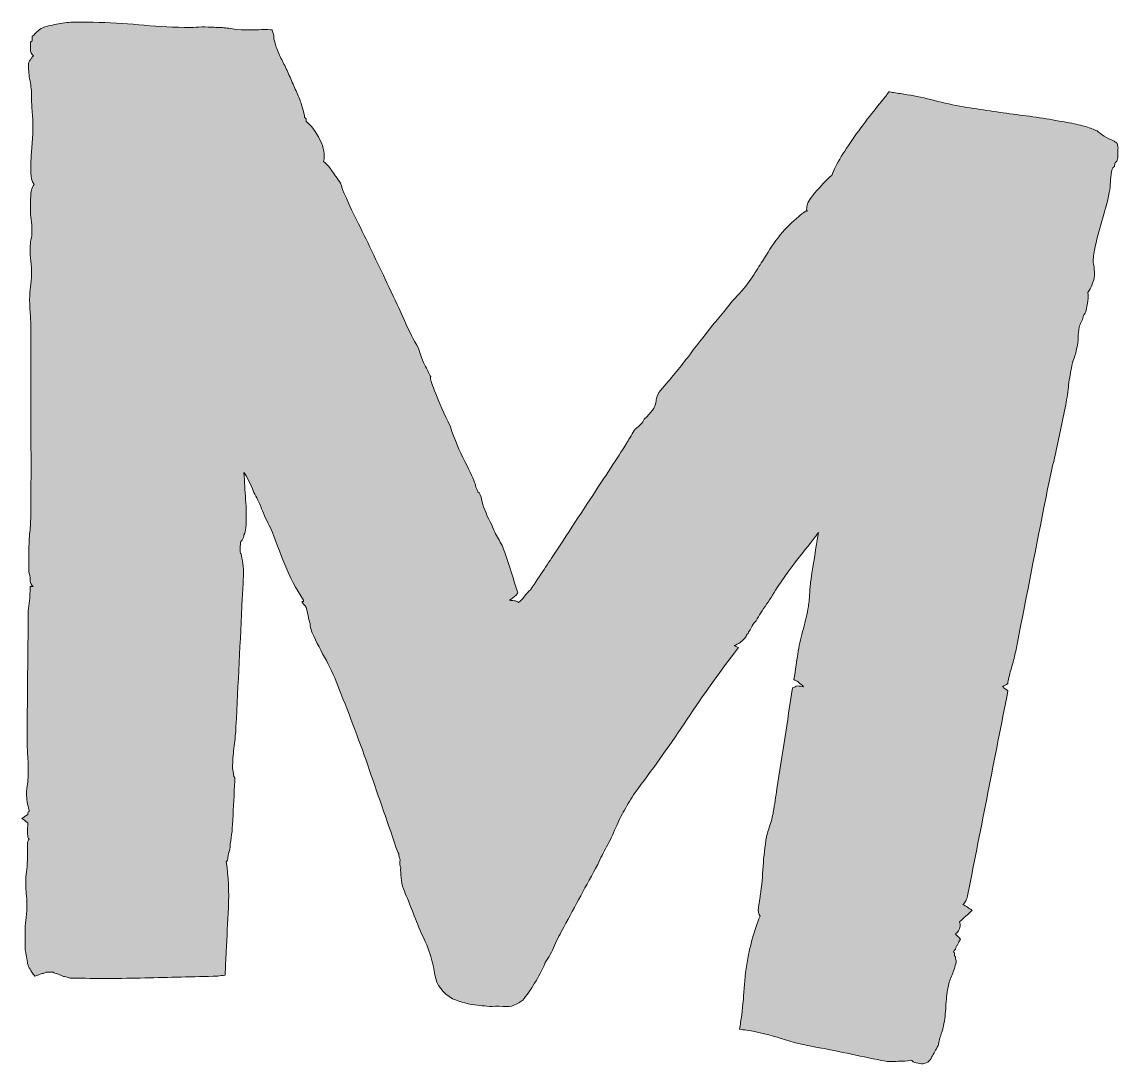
# Model space of a CAD drawing. Header units: inches. Extents: x 35 to 465, y -457 to -43.
# Drawn here: x 258.3 to 363.6, y -142.9 to -42.8 of the extents above; entities that cross this region are included whole.
import ezdxf

# ---------------------------------------------------------------- set-up
doc = ezdxf.new("R2010")
doc.units = ezdxf.units.IN
doc.header["$MEASUREMENT"] = 0
doc.layers.add('Layer 1', color=7, linetype='Continuous')

# ---------------------------------------------------------------- blocks, each defined once
blk = doc.blocks.new('block 4')
at = {"layer": 'Layer 1', "true_color": 0x0b0b0b}
h = blk.add_hatch(color=28, dxfattribs=at)
h.dxf.hatch_style = 2
edge = h.paths.add_edge_path()
edge.add_spline(control_points=[(259.28, -134.09), (259.01, -133.73), (258.86, -133.37), (258.82, -133.02), (258.77, -132.67), (258.71, -132.31), (258.62, -131.96), (258.63, -131.29), (258.63, -130.63), (258.64, -129.97), (258.64, -129.61), (258.67, -129.24), (258.72, -128.84), (258.77, -128.44), (258.8, -128.02), (258.8, -127.58), (258.8, -127.23), (258.78, -126.89), (258.74, -126.58), (258.7, -126.27), (258.68, -125.94), (258.68, -125.59), (258.68, -125.15), (258.71, -124.77), (258.76, -124.46), (258.81, -124.15), (258.84, -123.78), (258.84, -123.33), (258.85, -122.85), (258.85, -122.36), (258.86, -121.87), (258.86, -121.79), (258.86, -121.7), (258.86, -121.61), (258.91, -121.52), (258.95, -121.43), (259, -121.34), (258.91, -121.26), (258.86, -121.08), (258.87, -120.81), (258.87, -120.46), (258.87, -120.1), (258.88, -119.75), (258.69, -119.62), (258.51, -119.48), (258.32, -119.35), (258.51, -119.22), (258.7, -119.09), (258.88, -118.95), (258.89, -118.91), (258.89, -118.87), (258.89, -118.82), (258.89, -118.73), (258.91, -118.69), (258.96, -118.69), (259.01, -118.69), (259.03, -118.65), (259.03, -118.56), (258.85, -118.03), (258.76, -117.49), (258.76, -116.96), (258.77, -116.61), (258.79, -116.3), (258.84, -116.04), (258.89, -115.77), (258.92, -115.46), (258.92, -115.11), (258.93, -114.4), (258.91, -113.76), (258.87, -113.18), (258.83, -112.61), (258.81, -111.97), (258.82, -111.26), (258.85, -107.41), (258.89, -103.56), (258.93, -99.71), (258.93, -99.36), (258.96, -99.01), (259.01, -98.65), (259.06, -98.3), (259.09, -97.99), (259.09, -97.73), (259.1, -97.5), (259.1, -97.28), (259.1, -97.06), (259.2, -97.06), (259.3, -97.06), (259.39, -97.06), (259.2, -96.89), (259.11, -96.66), (259.11, -96.4), (259.11, -96.13), (259.06, -95.87), (258.97, -95.6), (258.97, -94.98), (258.98, -94.36), (258.99, -93.74), (258.99, -93.04), (259.02, -92.4), (259.08, -91.82), (259.13, -91.25), (259.16, -90.78), (259.17, -90.43), (259.2, -87.51), (259.2, -84.54), (259.18, -81.54), (259.16, -78.53), (259.16, -75.56), (259.19, -72.65), (259.19, -72.12), (259.17, -71.58), (259.13, -71.05), (259.08, -70.52), (259.06, -69.99), (259.06, -69.46), (259.07, -69.02), (259.1, -68.62), (259.15, -68.27), (259.21, -67.91), (259.24, -67.52), (259.24, -67.07), (259.25, -66.63), (259.22, -66.21), (259.17, -65.81), (259.13, -65.41), (259.11, -64.99), (259.11, -64.55), (259.11, -64.29), (259.14, -64.02), (259.19, -63.76), (259.25, -63.49), (259.28, -63.22), (259.28, -62.96), (259.29, -62.52), (259.26, -62.14), (259.21, -61.83), (259.16, -61.52), (259.14, -61.15), (259.15, -60.7), (259.15, -60.35), (259.15, -59.97), (259.16, -59.57), (259.16, -59.18), (259.27, -58.8), (259.48, -58.45), (259.27, -58.1), (259.17, -57.74), (259.18, -57.38), (259.18, -57.03), (259.18, -56.68), (259.19, -56.32), (259.19, -55.88), (259.22, -55.37), (259.28, -54.8), (259.34, -54.22), (259.37, -53.63), (259.38, -53.01), (259.38, -52.57), (259.36, -52.08), (259.31, -51.55), (259.26, -51.02), (259.24, -50.49), (259.25, -49.95), (259.25, -49.51), (259.2, -49.03), (259.1, -48.49), (258.99, -47.96), (258.95, -47.48), (258.95, -47.03), (258.95, -46.77), (259.01, -46.59), (259.12, -46.5), (259.12, -46.42), (259.14, -46.37), (259.2, -46.37), (259.25, -46.37), (259.28, -46.33), (259.28, -46.24), (259.33, -46.2), (259.39, -46.15), (259.44, -46.11), (259.23, -45.93), (259.12, -45.71), (259.13, -45.44), (259.13, -45.35), (259.13, -45.26), (259.13, -45.18), (259.13, -45.04), (259.13, -44.91), (259.13, -44.78), (259.19, -44.74), (259.24, -44.69), (259.29, -44.65), (259.29, -44.6), (259.3, -44.56), (259.3, -44.51), (259.3, -44.43), (259.3, -44.34), (259.3, -44.25), (259.35, -44.21), (259.41, -44.16), (259.46, -44.12), (259.79, -43.68), (260.2, -43.4), (260.69, -43.27), (261.18, -43.14), (261.69, -43.04), (262.23, -42.96), (262.77, -42.88), (263.29, -42.84), (263.78, -42.85), (264.27, -42.86), (264.73, -42.87), (265.16, -42.87), (266.68, -42.9), (268.13, -42.98), (269.54, -43.11), (270.95, -43.24), (272.4, -43.33), (273.92, -43.38), (274.35, -43.39), (274.73, -43.39), (275.06, -43.35), (275.39, -43.32), (275.77, -43.31), (276.2, -43.33), (276.74, -43.35), (277.2, -43.37), (277.58, -43.39), (277.95, -43.4), (278.41, -43.47), (278.95, -43.58), (280.14, -43.63), (281.01, -43.63), (281.55, -43.56), (281.82, -43.58), (282.09, -43.59), (282.36, -43.6), (282.41, -43.78), (282.46, -43.96), (282.5, -44.14), (282.49, -44.32), (282.53, -44.57), (282.63, -44.88), (282.72, -45.2), (282.86, -45.58), (283.05, -46.03), (283.25, -46.4), (283.44, -46.78), (283.64, -47.19), (283.83, -47.6), (284.02, -48.03), (284.22, -48.48), (284.41, -48.94), (284.6, -49.37), (284.79, -49.78), (284.98, -50.19), (285.12, -50.57), (285.21, -50.93), (285.39, -51.47), (285.48, -51.83), (285.47, -52.01), (285.52, -52.06), (285.57, -52.1), (285.62, -52.15), (285.62, -52.24), (285.62, -52.33), (285.61, -52.41), (286.12, -52.8), (286.57, -53.38), (286.95, -54.15), (287.33, -54.93), (287.44, -55.62), (287.3, -56.24), (287.7, -56.61), (287.95, -56.89), (288.05, -57.08), (288.34, -57.49), (288.63, -57.91), (288.92, -58.33), (289.09, -58.96), (289.67, -60.26), (290.65, -62.23), (291.62, -64.2), (292.6, -66.24), (293.59, -68.35), (294.13, -69.46), (294.63, -70.52), (295.07, -71.53), (295.51, -72.54), (295.95, -73.41), (296.41, -74.16), (296.65, -75.07), (296.91, -75.71), (297.18, -76.08), (297.27, -76.27), (297.36, -76.45), (297.45, -76.64), (297.49, -76.73), (297.53, -76.82), (297.58, -76.91), (297.58, -76.96), (297.57, -77), (297.57, -77.05), (297.55, -77.22), (297.72, -77.73), (298.06, -78.55), (298.4, -79.38), (298.87, -80.44), (299.47, -81.73), (299.88, -82.92), (300.34, -84.03), (300.86, -85.05), (301.37, -86.07), (301.71, -86.82), (301.87, -87.27), (301.86, -87.36), (301.94, -87.59), (302.11, -87.96), (302.3, -88.07), (302.42, -88.35), (302.48, -88.8), (302.71, -89.62), (303.03, -90.4), (303.46, -91.15), (303.62, -91.61), (303.83, -92.06), (304.09, -92.48), (304.34, -92.91), (304.55, -93.35), (304.71, -93.81), (305.13, -95.09), (305.54, -96.38), (305.96, -97.67), (305.9, -97.75), (305.84, -97.83), (305.79, -97.91), (305.57, -98.07), (305.36, -98.23), (305.14, -98.38), (305.29, -98.4), (305.44, -98.41), (305.59, -98.43), (305.78, -98.45), (305.93, -98.51), (306.01, -98.61), (306.22, -98.45), (306.42, -98.25), (306.59, -98), (306.77, -97.75), (306.96, -97.55), (307.17, -97.39), (308.11, -95.98), (308.91, -94.77), (309.57, -93.77), (310.23, -92.78), (310.94, -91.68), (311.73, -90.47), (312.52, -89.27), (313.25, -88.15), (313.93, -87.11), (314.61, -86.08), (315.19, -85.19), (315.68, -84.44), (316.18, -83.7), (316.43, -83.29), (316.45, -83.2), (316.56, -83.04), (316.69, -82.83), (316.83, -82.58), (316.96, -82.32), (317.08, -82.12), (317.21, -81.95), (317.65, -81.65), (317.95, -81.33), (318.09, -80.99), (318.78, -80.36), (319.16, -79.83), (319.21, -79.39), (319.22, -79.3), (319.23, -79.21), (319.25, -79.13), (319.29, -78.78), (319.43, -78.48), (319.66, -78.24), (320.63, -77.11), (321.49, -76.06), (322.24, -75.09), (322.98, -74.11), (323.79, -73.06), (324.68, -71.92), (325.04, -71.53), (325.45, -71.04), (325.89, -70.48), (326.33, -69.91), (326.86, -69.31), (327.47, -68.68), (327.98, -68.04), (328.41, -67.45), (328.75, -66.91), (329.08, -66.38), (329.38, -65.91), (329.66, -65.5), (330.08, -64.75), (330.58, -64.02), (331.16, -63.3), (331.75, -62.58), (332.34, -61.99), (332.94, -61.54), (333.07, -61.38), (333.31, -61.19), (333.66, -60.97), (333.71, -60.98), (333.77, -60.99), (333.82, -61), (333.71, -60.98), (333.67, -60.89), (333.7, -60.71), (333.71, -60.62), (333.73, -60.54), (333.74, -60.45), (333.77, -60.19), (334.08, -59.72), (334.67, -59.04), (335.25, -58.37), (335.73, -57.88), (336.1, -57.58), (336.28, -57.07), (336.59, -56.46), (337.02, -55.77), (337.45, -55.07), (337.94, -54.34), (338.49, -53.57), (339.04, -52.81), (339.59, -52.09), (340.13, -51.41), (340.67, -50.73), (341.08, -50.23), (341.35, -49.92), (341.42, -49.79), (341.5, -49.67), (341.57, -49.55), (341.73, -49.57), (341.89, -49.6), (342.05, -49.62), (342.48, -49.69), (342.91, -49.76), (343.34, -49.83), (344.2, -49.96), (345.07, -50.15), (345.97, -50.39), (346.87, -50.63), (347.8, -50.82), (348.76, -50.99), (350.48, -51.28), (352.17, -51.53), (353.84, -51.74), (355.52, -51.95), (357.21, -52.21), (358.92, -52.53), (359.56, -52.65), (360.09, -52.78), (360.51, -52.9), (360.93, -53.03), (361.29, -53.16), (361.59, -53.31), (361.97, -53.65), (362.51, -53.98), (363.23, -54.3), (363.33, -54.37), (363.42, -54.43), (363.52, -54.5), (363.55, -54.64), (363.58, -54.78), (363.61, -54.92), (363.57, -55.09), (363.56, -55.27), (363.58, -55.46), (363.6, -55.64), (363.59, -55.82), (363.56, -55.99), (363.52, -56.17), (363.44, -56.29), (363.32, -56.35), (363.3, -56.48), (363.27, -56.61), (363.25, -56.74), (363.12, -56.81), (363.05, -56.89), (363.04, -56.97), (363.02, -57.06), (363, -57.14), (362.98, -57.23), (362.92, -57.58), (362.88, -57.91), (362.87, -58.22), (362.86, -58.54), (362.83, -58.87), (362.76, -59.22), (362.57, -60.17), (362.33, -61.09), (362.05, -61.98), (361.76, -62.87), (361.53, -63.8), (361.34, -64.75), (361.24, -65.27), (361.2, -65.72), (361.24, -66.08), (361.31, -66.28), (361.33, -66.46), (361.3, -66.64), (361.36, -66.83), (361.37, -67.1), (361.3, -67.45), (361.21, -67.88), (361.02, -68.34), (360.7, -68.82), (360.75, -69.1), (360.73, -69.5), (360.63, -70.02), (360.59, -70.24), (360.54, -70.46), (360.5, -70.67), (360.48, -70.76), (360.44, -70.84), (360.37, -70.92), (360.3, -70.99), (360.26, -71.08), (360.24, -71.16), (360.21, -71.34), (360.15, -71.51), (360.06, -71.67), (359.97, -71.83), (359.92, -72), (359.88, -72.17), (359.82, -72.52), (359.77, -72.85), (359.77, -73.16), (359.76, -73.48), (359.72, -73.81), (359.65, -74.16), (359.58, -74.5), (359.5, -74.83), (359.38, -75.12), (359.27, -75.41), (359.18, -75.73), (359.12, -76.08), (359, -76.69), (358.9, -77.3), (358.83, -77.92), (358.76, -78.54), (358.66, -79.19), (358.53, -79.89), (358.2, -81.54), (357.85, -83.16), (357.49, -84.75), (357.12, -86.35), (356.79, -87.93), (356.48, -89.49), (355.58, -94.09), (354.67, -98.69), (353.77, -103.29), (353.68, -103.73), (353.56, -104.2), (353.41, -104.71), (353.26, -105.22), (353.14, -105.69), (353.06, -106.13), (353.04, -106.21), (353.02, -106.3), (353.01, -106.39), (352.84, -106.49), (352.67, -106.59), (352.5, -106.69), (352.59, -106.71), (352.64, -106.74), (352.63, -106.79), (352.62, -106.83), (352.66, -106.86), (352.76, -106.88), (352.85, -106.94), (352.94, -107.01), (353.03, -107.07), (351.75, -113.58), (350.47, -120.09), (349.19, -126.6), (349.08, -127.12), (348.92, -127.45), (348.7, -127.59), (349, -127.78), (349.3, -127.97), (349.6, -128.17), (349.19, -128.54), (348.78, -128.91), (348.37, -129.28), (348.45, -129.38), (348.47, -129.52), (348.43, -129.7), (348.36, -130.04), (348.22, -130.29), (348, -130.42), (348.04, -130.48), (348.08, -130.53), (348.12, -130.58), (348.24, -130.69), (348.36, -130.81), (348.48, -130.92), (348.41, -131.04), (348.34, -131.16), (348.27, -131.28), (348.25, -131.37), (348.21, -131.46), (348.14, -131.53), (348.08, -131.61), (348.04, -131.69), (348.02, -131.78), (348.01, -131.87), (347.97, -131.93), (347.92, -131.96), (347.86, -132), (347.83, -132.06), (347.81, -132.14), (347.89, -132.25), (347.91, -132.34), (347.9, -132.43), (347.88, -132.52), (347.89, -132.56), (347.94, -132.57), (347.99, -132.58), (348, -132.63), (347.98, -132.72), (347.97, -132.81), (347.97, -132.87), (348.01, -132.93), (348.05, -132.98), (348.06, -133.05), (348.04, -133.14), (347.96, -133.57), (347.83, -133.97), (347.66, -134.35), (347.49, -134.72), (347.37, -135.12), (347.28, -135.55), (347.16, -136.16), (347.09, -136.78), (347.06, -137.41), (347.03, -138.03), (346.96, -138.65), (346.84, -139.25), (346.81, -139.43), (346.73, -139.68), (346.62, -140.02), (346.5, -140.36), (346.41, -140.75), (346.32, -141.18), (346.11, -141.55), (345.9, -141.91), (345.69, -142.27), (345.65, -142.45), (345.53, -142.6), (345.32, -142.74), (345.1, -142.88), (344.9, -142.93), (344.73, -142.9), (344.5, -142.85), (344.28, -142.81), (344.06, -142.77), (343.96, -142.75), (343.9, -142.72), (343.87, -142.66), (343.83, -142.61), (343.77, -142.58), (343.68, -142.56), (343.29, -142.67), (342.95, -142.69), (342.69, -142.64), (342.11, -142.71), (341.65, -142.72), (341.29, -142.65), (340.22, -142.45), (339.12, -142.23), (338.01, -141.98), (336.89, -141.74), (335.8, -141.52), (334.72, -141.34), (333.46, -141.12), (332.31, -140.84), (331.26, -140.49), (330.21, -140.14), (329.1, -139.87), (327.93, -139.68), (327.7, -139.65), (327.48, -139.61), (327.25, -139.58), (327.28, -139.36), (327.32, -139.14), (327.35, -138.92), (327.5, -137.96), (327.6, -136.99), (327.67, -136.02), (327.72, -135.04), (327.83, -134.03), (328, -132.98), (328.07, -132.54), (328.21, -131.89), (328.44, -131.03), (328.66, -130.18), (328.92, -129.41), (329.22, -128.74), (329.06, -128.53), (329.01, -128.26), (329.06, -127.91), (329.08, -127.78), (329.1, -127.65), (329.13, -127.52), (329.15, -127.38), (329.17, -127.25), (329.19, -127.12), (329.34, -126.16), (329.43, -125.21), (329.49, -124.28), (329.54, -123.35), (329.63, -122.4), (329.78, -121.44), (329.85, -121), (329.97, -120.55), (330.14, -120.08), (330.3, -119.62), (330.42, -119.17), (330.49, -118.73), (330.61, -117.99), (330.72, -117.24), (330.84, -116.5), (331.34, -113.27), (331.84, -110.03), (332.34, -106.8), (332.5, -106.73), (332.66, -106.67), (332.82, -106.6), (333.01, -106.63), (333.2, -106.66), (333.4, -106.69), (333.31, -106.59), (333.23, -106.51), (333.14, -106.45), (333.05, -106.39), (332.96, -106.31), (332.88, -106.21), (332.74, -106.14), (332.6, -106.08), (332.47, -106.01), (332.61, -105.09), (332.75, -104.18), (332.89, -103.26), (333, -102.56), (333.16, -101.85), (333.38, -101.12), (333.59, -100.39), (333.75, -99.68), (333.86, -98.98), (333.93, -98.54), (333.97, -98.1), (333.99, -97.65), (334.01, -97.21), (334.05, -96.77), (334.12, -96.33), (334.35, -94.85), (334.58, -93.36), (334.82, -91.87), (334.55, -92.28), (334.04, -92.94), (333.29, -93.85), (332.55, -94.77), (331.79, -95.8), (331.01, -96.93), (330.61, -97.59), (330.22, -98.2), (329.84, -98.77), (329.45, -99.34), (329.12, -99.87), (328.85, -100.37), (328.62, -100.6), (328.46, -100.8), (328.39, -100.97), (328.31, -101.14), (328.22, -101.3), (328.1, -101.46), (328.08, -101.55), (328.05, -101.61), (327.99, -101.65), (327.94, -101.69), (327.91, -101.75), (327.89, -101.84), (327.53, -102.32), (327.13, -102.62), (326.72, -102.74), (326.86, -102.8), (327, -102.87), (327.14, -102.93), (327.02, -103.09), (326.89, -103.26), (326.77, -103.42), (325.06, -105.67), (323.44, -107.95), (321.92, -110.24), (320.39, -112.54), (318.82, -114.74), (317.21, -116.85), (316.84, -117.43), (316.51, -117.99), (316.2, -118.53), (315.89, -119.07), (315.6, -119.64), (315.35, -120.22), (315.07, -120.91), (314.78, -121.51), (314.48, -122.06), (314.17, -122.6), (313.89, -123.17), (313.63, -123.76), (312.53, -125.76), (311.45, -127.77), (310.37, -129.78), (310.03, -130.37), (309.73, -130.95), (309.47, -131.55), (309.22, -132.14), (308.93, -132.69), (308.59, -133.18), (307.96, -134.63), (307.23, -135.83), (306.39, -136.81), (306.09, -137.04), (305.75, -137.23), (305.37, -137.36), (305.09, -137.42), (304.68, -137.42), (304.13, -137.36), (303.67, -137.4), (303.28, -137.41), (302.97, -137.37), (302.65, -137.34), (302.36, -137.31), (302.09, -137.28), (301.27, -137.2), (300.47, -136.99), (299.68, -136.65), (298.73, -136.11), (298.16, -135.35), (297.98, -134.35), (297.93, -133.91), (297.8, -133.32), (297.59, -132.59), (297.38, -131.86), (297.08, -131.12), (296.68, -130.37), (296.38, -129.64), (296.07, -128.88), (295.77, -128.1), (295.46, -127.32), (295.2, -126.65), (294.96, -126.1), (294.75, -125.37), (294.66, -124.7), (294.71, -124.08), (294.63, -123.89), (294.61, -123.63), (294.64, -123.27), (294.56, -123.09), (294.53, -122.95), (294.53, -122.86), (294.54, -122.78), (294.5, -122.68), (294.42, -122.59), (293.51, -119.94), (292.6, -117.32), (291.71, -114.72), (290.81, -112.12), (289.83, -109.5), (288.76, -106.86), (288.43, -105.95), (288.03, -105.06), (287.56, -104.18), (287.08, -103.31), (286.62, -102.42), (286.2, -101.5), (286.11, -101.32), (286.05, -101.09), (286.02, -100.82), (285.99, -100.56), (285.92, -100.33), (285.84, -100.15), (285.85, -99.97), (285.78, -99.61), (285.62, -99.07), (285.48, -98.89), (285.34, -98.7), (285.21, -98.51), (285.26, -98.52), (285.31, -98.52), (285.35, -98.52), (285.36, -98.48), (285.36, -98.43), (285.36, -98.39), (284.64, -97.28), (284.05, -96.14), (283.57, -94.96), (283.1, -93.78), (282.64, -92.61), (282.21, -91.43), (281.85, -90.79), (281.56, -90.18), (281.34, -89.59), (281.12, -89), (280.87, -88.48), (280.6, -88.02), (280.24, -87.12), (279.92, -86.49), (279.64, -86.12), (279.7, -87.01), (279.75, -87.87), (279.81, -88.72), (279.87, -89.56), (279.87, -90.47), (279.83, -91.44), (279.81, -91.71), (279.75, -91.92), (279.65, -92.09), (279.64, -92.27), (279.58, -92.45), (279.47, -92.62), (279.37, -92.7), (279.31, -92.79), (279.31, -92.88), (279.3, -93.01), (279.3, -93.14), (279.29, -93.27), (279.28, -93.36), (279.28, -93.45), (279.28, -93.54), (279.27, -93.72), (279.29, -93.83), (279.33, -93.87), (279.38, -93.92), (279.4, -93.99), (279.4, -94.08), (279.56, -94.79), (279.63, -95.48), (279.59, -96.14), (279.56, -96.81), (279.53, -97.49), (279.49, -98.2), (279.29, -102.31), (279.08, -106.42), (278.88, -110.52), (278.85, -111.14), (278.79, -111.76), (278.71, -112.38), (278.63, -112.99), (278.58, -113.61), (278.55, -114.23), (278.53, -114.58), (278.57, -114.85), (278.65, -115.03), (278.65, -115.21), (278.66, -115.32), (278.71, -115.36), (278.75, -115.41), (278.77, -115.48), (278.77, -115.57), (278.76, -115.79), (278.75, -116.01), (278.74, -116.23), (278.68, -117.47), (278.61, -118.7), (278.55, -119.94), (278.53, -120.38), (278.48, -120.8), (278.42, -121.2), (278.35, -121.59), (278.31, -121.97), (278.29, -122.32), (278.18, -122.58), (278.13, -122.84), (278.11, -123.11), (278.11, -123.29), (278.05, -123.42), (277.95, -123.5), (278.16, -124.93), (278.23, -126.39), (278.15, -127.89), (278.08, -129.31), (278.01, -130.72), (277.94, -132.13), (277.91, -132.88), (277.87, -133.63), (277.83, -134.39), (277.6, -134.42), (277.37, -134.45), (277.14, -134.49), (274.77, -134.55), (272.43, -134.61), (270.11, -134.66), (267.79, -134.72), (265.45, -134.72), (263.09, -134.67), (262.9, -134.67), (262.77, -134.65), (262.68, -134.6), (262.59, -134.55), (262.5, -134.53), (262.41, -134.53), (262.32, -134.53), (262.09, -134.44), (261.73, -134.25), (261.55, -134.25), (261.41, -134.2), (261.33, -134.11), (261.23, -134.11), (261.14, -134.11), (261.05, -134.11), (260.92, -134.11), (260.78, -134.11), (260.65, -134.1), (260.46, -134.19), (260.35, -134.23), (260.3, -134.23), (260.25, -134.23), (260.14, -134.28), (259.96, -134.36), (259.82, -134.4), (259.69, -134.45), (259.55, -134.49), (259.46, -134.35), (259.37, -134.22), (259.28, -134.09)], knot_values=[0, 0, 0, 0, 1, 1, 1, 2, 2, 2, 3, 3, 3, 4, 4, 4, 5, 5, 5, 6, 6, 6, 7, 7, 7, 8, 8, 8, 9, 9, 9, 10, 10, 10, 11, 11, 11, 12, 12, 12, 13, 13, 13, 14, 14, 14, 15, 15, 15, 16, 16, 16, 17, 17, 17, 18, 18, 18, 19, 19, 19, 20, 20, 20, 21, 21, 21, 22, 22, 22, 23, 23, 23, 24, 24, 24, 25, 25, 25, 26, 26, 26, 27, 27, 27, 28, 28, 28, 29, 29, 29, 30, 30, 30, 31, 31, 31, 32, 32, 32, 33, 33, 33, 34, 34, 34, 35, 35, 35, 36, 36, 36, 37, 37, 37, 38, 38, 38, 39, 39, 39, 40, 40, 40, 41, 41, 41, 42, 42, 42, 43, 43, 43, 44, 44, 44, 45, 45, 45, 46, 46, 46, 47, 47, 47, 48, 48, 48, 49, 49, 49, 50, 50, 50, 51, 51, 51, 52, 52, 52, 53, 53, 53, 54, 54, 54, 55, 55, 55, 56, 56, 56, 57, 57, 57, 58, 58, 58, 59, 59, 59, 60, 60, 60, 61, 61, 61, 62, 62, 62, 63, 63, 63, 64, 64, 64, 65, 65, 65, 66, 66, 66, 67, 67, 67, 68, 68, 68, 69, 69, 69, 70, 70, 70, 71, 71, 71, 72, 72, 72, 73, 73, 73, 74, 74, 74, 75, 75, 75, 76, 76, 76, 77, 77, 77, 78, 78, 78, 79, 79, 79, 80, 80, 80, 81, 81, 81, 82, 82, 82, 83, 83, 83, 84, 84, 84, 85, 85, 85, 86, 86, 86, 87, 87, 87, 88, 88, 88, 89, 89, 89, 90, 90, 90, 91, 91, 91, 92, 92, 92, 93, 93, 93, 94, 94, 94, 95, 95, 95, 96, 96, 96, 97, 97, 97, 98, 98, 98, 99, 99, 99, 100, 100, 100, 101, 101, 101, 102, 102, 102, 103, 103, 103, 104, 104, 104, 105, 105, 105, 106, 106, 106, 107, 107, 107, 108, 108, 108, 109, 109, 109, 110, 110, 110, 111, 111, 111, 112, 112, 112, 113, 113, 113, 114, 114, 114, 115, 115, 115, 116, 116, 116, 117, 117, 117, 118, 118, 118, 119, 119, 119, 120, 120, 120, 121, 121, 121, 122, 122, 122, 123, 123, 123, 124, 124, 124, 125, 125, 125, 126, 126, 126, 127, 127, 127, 128, 128, 128, 129, 129, 129, 130, 130, 130, 131, 131, 131, 132, 132, 132, 133, 133, 133, 134, 134, 134, 135, 135, 135, 136, 136, 136, 137, 137, 137, 138, 138, 138, 139, 139, 139, 140, 140, 140, 141, 141, 141, 142, 142, 142, 143, 143, 143, 144, 144, 144, 145, 145, 145, 146, 146, 146, 147, 147, 147, 148, 148, 148, 149, 149, 149, 150, 150, 150, 151, 151, 151, 152, 152, 152, 153, 153, 153, 154, 154, 154, 155, 155, 155, 156, 156, 156, 157, 157, 157, 158, 158, 158, 159, 159, 159, 160, 160, 160, 161, 161, 161, 162, 162, 162, 163, 163, 163, 164, 164, 164, 165, 165, 165, 166, 166, 166, 167, 167, 167, 168, 168, 168, 169, 169, 169, 170, 170, 170, 171, 171, 171, 172, 172, 172, 173, 173, 173, 174, 174, 174, 175, 175, 175, 176, 176, 176, 177, 177, 177, 178, 178, 178, 179, 179, 179, 180, 180, 180, 181, 181, 181, 182, 182, 182, 183, 183, 183, 184, 184, 184, 185, 185, 185, 186, 186, 186, 187, 187, 187, 188, 188, 188, 189, 189, 189, 190, 190, 190, 191, 191, 191, 192, 192, 192, 193, 193, 193, 194, 194, 194, 195, 195, 195, 196, 196, 196, 197, 197, 197, 198, 198, 198, 199, 199, 199, 200, 200, 200, 201, 201, 201, 202, 202, 202, 203, 203, 203, 204, 204, 204, 205, 205, 205, 206, 206, 206, 207, 207, 207, 208, 208, 208, 209, 209, 209, 210, 210, 210, 211, 211, 211, 212, 212, 212, 213, 213, 213, 214, 214, 214, 215, 215, 215, 216, 216, 216, 217, 217, 217, 218, 218, 218, 219, 219, 219, 220, 220, 220, 221, 221, 221, 222, 222, 222, 223, 223, 223, 224, 224, 224, 225, 225, 225, 226, 226, 226, 227, 227, 227, 228, 228, 228, 229, 229, 229, 230, 230, 230, 231, 231, 231, 232, 232, 232, 233, 233, 233, 234, 234, 234, 235, 235, 235, 236, 236, 236, 237, 237, 237, 238, 238, 238, 239, 239, 239, 240, 240, 240, 241, 241, 241, 242, 242, 242, 243, 243, 243, 244, 244, 244, 245, 245, 245, 246, 246, 246, 247, 247, 247, 248, 248, 248, 249, 249, 249, 250, 250, 250, 251, 251, 251, 252, 252, 252, 253, 253, 253, 254, 254, 254, 255, 255, 255, 256, 256, 256, 257, 257, 257, 258, 258, 258, 259, 259, 259, 260, 260, 260, 261, 261, 261, 262, 262, 262, 263, 263, 263, 264, 264, 264, 265, 265, 265, 266, 266, 266, 267, 267, 267, 268, 268, 268, 269, 269, 269, 270, 270, 270, 271, 271, 271, 272, 272, 272, 273, 273, 273, 274, 274, 274, 275, 275, 275, 276, 276, 276, 277, 277, 277, 278, 278, 278, 279, 279, 279, 280, 280, 280, 281, 281, 281, 282, 282, 282, 283, 283, 283, 284, 284, 284, 285, 285, 285, 286, 286, 286, 287, 287, 287, 288, 288, 288, 289, 289, 289, 290, 290, 290, 291, 291, 291, 292, 292, 292, 293, 293, 293, 294, 294, 294, 295, 295, 295, 296, 296, 296, 297, 297, 297, 298, 298, 298, 299, 299, 299, 300, 300, 300, 301, 301, 301, 302, 302, 302, 303, 303, 303, 304, 304, 304, 305, 305, 305, 306, 306, 306, 307, 307, 307, 308, 308, 308, 309, 309, 309, 310, 310, 310, 311, 311, 311, 312, 312, 312, 313, 313, 313, 314, 314, 314, 315, 315, 315, 316, 316, 316, 317, 317, 317, 318, 318, 318, 319, 319, 319, 320, 320, 320, 321, 321, 321, 322, 322, 322, 323, 323, 323, 324, 324, 324, 325, 325, 325, 326, 326, 326, 327, 327, 327, 328, 328, 328, 329, 329, 329, 330, 330, 330, 331, 331, 331, 332, 332, 332, 333, 333, 333, 334, 334, 334, 335, 335, 335, 336, 336, 336, 337, 337, 337, 338, 338, 338, 339, 339, 339, 340, 340, 340, 341, 341, 341, 342, 342, 342, 343, 343, 343, 344, 344, 344, 345, 345, 345, 345], degree=3, periodic=1)
at = {"layer": 'Layer 1', "lineweight": 0}
blk.add_open_spline([(259.28, -134.09), (259.01, -133.73), (258.86, -133.37), (258.82, -133.02), (258.77, -132.67), (258.71, -132.31), (258.62, -131.96), (258.63, -131.29), (258.63, -130.63), (258.64, -129.97), (258.64, -129.61), (258.67, -129.24), (258.72, -128.84), (258.77, -128.44), (258.8, -128.02), (258.8, -127.58), (258.8, -127.23), (258.78, -126.89), (258.74, -126.58), (258.7, -126.27), (258.68, -125.94), (258.68, -125.59), (258.68, -125.15), (258.71, -124.77), (258.76, -124.46), (258.81, -124.15), (258.84, -123.78), (258.84, -123.33), (258.85, -122.85), (258.85, -122.36), (258.86, -121.87), (258.86, -121.79), (258.86, -121.7), (258.86, -121.61), (258.91, -121.52), (258.95, -121.43), (259, -121.34), (258.91, -121.26), (258.86, -121.08), (258.87, -120.81), (258.87, -120.46), (258.87, -120.1), (258.88, -119.75), (258.69, -119.62), (258.51, -119.48), (258.32, -119.35), (258.51, -119.22), (258.7, -119.09), (258.88, -118.95), (258.89, -118.91), (258.89, -118.87), (258.89, -118.82), (258.89, -118.73), (258.91, -118.69), (258.96, -118.69), (259.01, -118.69), (259.03, -118.65), (259.03, -118.56), (258.85, -118.03), (258.76, -117.49), (258.76, -116.96), (258.77, -116.61), (258.79, -116.3), (258.84, -116.04), (258.89, -115.77), (258.92, -115.46), (258.92, -115.11), (258.93, -114.4), (258.91, -113.76), (258.87, -113.18), (258.83, -112.61), (258.81, -111.97), (258.82, -111.26), (258.85, -107.41), (258.89, -103.56), (258.93, -99.71), (258.93, -99.36), (258.96, -99.01), (259.01, -98.65), (259.06, -98.3), (259.09, -97.99), (259.09, -97.73), (259.1, -97.5), (259.1, -97.28), (259.1, -97.06), (259.2, -97.06), (259.3, -97.06), (259.39, -97.06), (259.2, -96.89), (259.11, -96.66), (259.11, -96.4), (259.11, -96.13), (259.06, -95.87), (258.97, -95.6), (258.97, -94.98), (258.98, -94.36), (258.99, -93.74), (258.99, -93.04), (259.02, -92.4), (259.08, -91.82), (259.13, -91.25), (259.16, -90.78), (259.17, -90.43), (259.2, -87.51), (259.2, -84.54), (259.18, -81.54), (259.16, -78.53), (259.16, -75.56), (259.19, -72.65), (259.19, -72.12), (259.17, -71.58), (259.13, -71.05), (259.08, -70.52), (259.06, -69.99), (259.06, -69.46), (259.07, -69.02), (259.1, -68.62), (259.15, -68.27), (259.21, -67.91), (259.24, -67.52), (259.24, -67.07), (259.25, -66.63), (259.22, -66.21), (259.17, -65.81), (259.13, -65.41), (259.11, -64.99), (259.11, -64.55), (259.11, -64.29), (259.14, -64.02), (259.19, -63.76), (259.25, -63.49), (259.28, -63.22), (259.28, -62.96), (259.29, -62.52), (259.26, -62.14), (259.21, -61.83), (259.16, -61.52), (259.14, -61.15), (259.15, -60.7), (259.15, -60.35), (259.15, -59.97), (259.16, -59.57), (259.16, -59.18), (259.27, -58.8), (259.48, -58.45), (259.27, -58.1), (259.17, -57.74), (259.18, -57.38), (259.18, -57.03), (259.18, -56.68), (259.19, -56.32), (259.19, -55.88), (259.22, -55.37), (259.28, -54.8), (259.34, -54.22), (259.37, -53.63), (259.38, -53.01), (259.38, -52.57), (259.36, -52.08), (259.31, -51.55), (259.26, -51.02), (259.24, -50.49), (259.25, -49.95), (259.25, -49.51), (259.2, -49.03), (259.1, -48.49), (258.99, -47.96), (258.95, -47.48), (258.95, -47.03), (258.95, -46.77), (259.01, -46.59), (259.12, -46.5), (259.12, -46.42), (259.14, -46.37), (259.2, -46.37), (259.25, -46.37), (259.28, -46.33), (259.28, -46.24), (259.33, -46.2), (259.39, -46.15), (259.44, -46.11), (259.23, -45.93), (259.12, -45.71), (259.13, -45.44), (259.13, -45.35), (259.13, -45.26), (259.13, -45.18), (259.13, -45.04), (259.13, -44.91), (259.13, -44.78), (259.19, -44.74), (259.24, -44.69), (259.29, -44.65), (259.29, -44.6), (259.3, -44.56), (259.3, -44.51), (259.3, -44.43), (259.3, -44.34), (259.3, -44.25), (259.35, -44.21), (259.41, -44.16), (259.46, -44.12), (259.79, -43.68), (260.2, -43.4), (260.69, -43.27), (261.18, -43.14), (261.69, -43.04), (262.23, -42.96), (262.77, -42.88), (263.29, -42.84), (263.78, -42.85), (264.27, -42.86), (264.73, -42.87), (265.16, -42.87), (266.68, -42.9), (268.13, -42.98), (269.54, -43.11), (270.95, -43.24), (272.4, -43.33), (273.92, -43.38), (274.35, -43.39), (274.73, -43.39), (275.06, -43.35), (275.39, -43.32), (275.77, -43.31), (276.2, -43.33), (276.74, -43.35), (277.2, -43.37), (277.58, -43.39), (277.95, -43.4), (278.41, -43.47), (278.95, -43.58), (280.14, -43.63), (281.01, -43.63), (281.55, -43.56), (281.82, -43.58), (282.09, -43.59), (282.36, -43.6), (282.41, -43.78), (282.46, -43.96), (282.5, -44.14), (282.49, -44.32), (282.53, -44.57), (282.63, -44.88), (282.72, -45.2), (282.86, -45.58), (283.05, -46.03), (283.25, -46.4), (283.44, -46.78), (283.64, -47.19), (283.83, -47.6), (284.02, -48.03), (284.22, -48.48), (284.41, -48.94), (284.6, -49.37), (284.79, -49.78), (284.98, -50.19), (285.12, -50.57), (285.21, -50.93), (285.39, -51.47), (285.48, -51.83), (285.47, -52.01), (285.52, -52.06), (285.57, -52.1), (285.62, -52.15), (285.62, -52.24), (285.62, -52.33), (285.61, -52.41), (286.12, -52.8), (286.57, -53.38), (286.95, -54.15), (287.33, -54.93), (287.44, -55.62), (287.3, -56.24), (287.7, -56.61), (287.95, -56.89), (288.05, -57.08), (288.34, -57.49), (288.63, -57.91), (288.92, -58.33), (289.09, -58.96), (289.67, -60.26), (290.65, -62.23), (291.62, -64.2), (292.6, -66.24), (293.59, -68.35), (294.13, -69.46), (294.63, -70.52), (295.07, -71.53), (295.51, -72.54), (295.95, -73.41), (296.41, -74.16), (296.65, -75.07), (296.91, -75.71), (297.18, -76.08), (297.27, -76.27), (297.36, -76.45), (297.45, -76.64), (297.49, -76.73), (297.53, -76.82), (297.58, -76.91), (297.58, -76.96), (297.57, -77), (297.57, -77.05), (297.55, -77.22), (297.72, -77.73), (298.06, -78.55), (298.4, -79.38), (298.87, -80.44), (299.47, -81.73), (299.88, -82.92), (300.34, -84.03), (300.86, -85.05), (301.37, -86.07), (301.71, -86.82), (301.87, -87.27), (301.86, -87.36), (301.94, -87.59), (302.11, -87.96), (302.3, -88.07), (302.42, -88.35), (302.48, -88.8), (302.71, -89.62), (303.03, -90.4), (303.46, -91.15), (303.62, -91.61), (303.83, -92.06), (304.09, -92.48), (304.34, -92.91), (304.55, -93.35), (304.71, -93.81), (305.13, -95.09), (305.54, -96.38), (305.96, -97.67), (305.9, -97.75), (305.84, -97.83), (305.79, -97.91), (305.57, -98.07), (305.36, -98.23), (305.14, -98.38), (305.29, -98.4), (305.44, -98.41), (305.59, -98.43), (305.78, -98.45), (305.93, -98.51), (306.01, -98.61), (306.22, -98.45), (306.42, -98.25), (306.59, -98), (306.77, -97.75), (306.96, -97.55), (307.17, -97.39), (308.11, -95.98), (308.91, -94.77), (309.57, -93.77), (310.23, -92.78), (310.94, -91.68), (311.73, -90.47), (312.52, -89.27), (313.25, -88.15), (313.93, -87.11), (314.61, -86.08), (315.19, -85.19), (315.68, -84.44), (316.18, -83.7), (316.43, -83.29), (316.45, -83.2), (316.56, -83.04), (316.69, -82.83), (316.83, -82.58), (316.96, -82.32), (317.08, -82.12), (317.21, -81.95), (317.65, -81.65), (317.95, -81.33), (318.09, -80.99), (318.78, -80.36), (319.16, -79.83), (319.21, -79.39), (319.22, -79.3), (319.23, -79.21), (319.25, -79.13), (319.29, -78.78), (319.43, -78.48), (319.66, -78.24), (320.63, -77.11), (321.49, -76.06), (322.24, -75.09), (322.98, -74.11), (323.79, -73.06), (324.68, -71.92), (325.04, -71.53), (325.45, -71.04), (325.89, -70.48), (326.33, -69.91), (326.86, -69.31), (327.47, -68.68), (327.98, -68.04), (328.41, -67.45), (328.75, -66.91), (329.08, -66.38), (329.38, -65.91), (329.66, -65.5), (330.08, -64.75), (330.58, -64.02), (331.16, -63.3), (331.75, -62.58), (332.34, -61.99), (332.94, -61.54), (333.07, -61.38), (333.31, -61.19), (333.66, -60.97), (333.71, -60.98), (333.77, -60.99), (333.82, -61), (333.71, -60.98), (333.67, -60.89), (333.7, -60.71), (333.71, -60.62), (333.73, -60.54), (333.74, -60.45), (333.77, -60.19), (334.08, -59.72), (334.67, -59.04), (335.25, -58.37), (335.73, -57.88), (336.1, -57.58), (336.28, -57.07), (336.59, -56.46), (337.02, -55.77), (337.45, -55.07), (337.94, -54.34), (338.49, -53.57), (339.04, -52.81), (339.59, -52.09), (340.13, -51.41), (340.67, -50.73), (341.08, -50.23), (341.35, -49.92), (341.42, -49.79), (341.5, -49.67), (341.57, -49.55), (341.73, -49.57), (341.89, -49.6), (342.05, -49.62), (342.48, -49.69), (342.91, -49.76), (343.34, -49.83), (344.2, -49.96), (345.07, -50.15), (345.97, -50.39), (346.87, -50.63), (347.8, -50.82), (348.76, -50.99), (350.48, -51.28), (352.17, -51.53), (353.84, -51.74), (355.52, -51.95), (357.21, -52.21), (358.92, -52.53), (359.56, -52.65), (360.09, -52.78), (360.51, -52.9), (360.93, -53.03), (361.29, -53.16), (361.59, -53.31), (361.97, -53.65), (362.51, -53.98), (363.23, -54.3), (363.33, -54.37), (363.42, -54.43), (363.52, -54.5), (363.55, -54.64), (363.58, -54.78), (363.61, -54.92), (363.57, -55.09), (363.56, -55.27), (363.58, -55.46), (363.6, -55.64), (363.59, -55.82), (363.56, -55.99), (363.52, -56.17), (363.44, -56.29), (363.32, -56.35), (363.3, -56.48), (363.27, -56.61), (363.25, -56.74), (363.12, -56.81), (363.05, -56.89), (363.04, -56.97), (363.02, -57.06), (363, -57.14), (362.98, -57.23), (362.92, -57.58), (362.88, -57.91), (362.87, -58.22), (362.86, -58.54), (362.83, -58.87), (362.76, -59.22), (362.57, -60.17), (362.33, -61.09), (362.05, -61.98), (361.76, -62.87), (361.53, -63.8), (361.34, -64.75), (361.24, -65.27), (361.2, -65.72), (361.24, -66.08), (361.31, -66.28), (361.33, -66.46), (361.3, -66.64), (361.36, -66.83), (361.37, -67.1), (361.3, -67.45), (361.21, -67.88), (361.02, -68.34), (360.7, -68.82), (360.75, -69.1), (360.73, -69.5), (360.63, -70.02), (360.59, -70.24), (360.54, -70.46), (360.5, -70.67), (360.48, -70.76), (360.44, -70.84), (360.37, -70.92), (360.3, -70.99), (360.26, -71.08), (360.24, -71.16), (360.21, -71.34), (360.15, -71.51), (360.06, -71.67), (359.97, -71.83), (359.92, -72), (359.88, -72.17), (359.82, -72.52), (359.77, -72.85), (359.77, -73.16), (359.76, -73.48), (359.72, -73.81), (359.65, -74.16), (359.58, -74.5), (359.5, -74.83), (359.38, -75.12), (359.27, -75.41), (359.18, -75.73), (359.12, -76.08), (359, -76.69), (358.9, -77.3), (358.83, -77.92), (358.76, -78.54), (358.66, -79.19), (358.53, -79.89), (358.2, -81.54), (357.85, -83.16), (357.49, -84.75), (357.12, -86.35), (356.79, -87.93), (356.48, -89.49), (355.58, -94.09), (354.67, -98.69), (353.77, -103.29), (353.68, -103.73), (353.56, -104.2), (353.41, -104.71), (353.26, -105.22), (353.14, -105.69), (353.06, -106.13), (353.04, -106.21), (353.02, -106.3), (353.01, -106.39), (352.84, -106.49), (352.67, -106.59), (352.5, -106.69), (352.59, -106.71), (352.64, -106.74), (352.63, -106.79), (352.62, -106.83), (352.66, -106.86), (352.76, -106.88), (352.85, -106.94), (352.94, -107.01), (353.03, -107.07), (351.75, -113.58), (350.47, -120.09), (349.19, -126.6), (349.08, -127.12), (348.92, -127.45), (348.7, -127.59), (349, -127.78), (349.3, -127.97), (349.6, -128.17), (349.19, -128.54), (348.78, -128.91), (348.37, -129.28), (348.45, -129.38), (348.47, -129.52), (348.43, -129.7), (348.36, -130.04), (348.22, -130.29), (348, -130.42), (348.04, -130.48), (348.08, -130.53), (348.12, -130.58), (348.24, -130.69), (348.36, -130.81), (348.48, -130.92), (348.41, -131.04), (348.34, -131.16), (348.27, -131.28), (348.25, -131.37), (348.21, -131.46), (348.14, -131.53), (348.08, -131.61), (348.04, -131.69), (348.02, -131.78), (348.01, -131.87), (347.97, -131.93), (347.92, -131.96), (347.86, -132), (347.83, -132.06), (347.81, -132.14), (347.89, -132.25), (347.91, -132.34), (347.9, -132.43), (347.88, -132.52), (347.89, -132.56), (347.94, -132.57), (347.99, -132.58), (348, -132.63), (347.98, -132.72), (347.97, -132.81), (347.97, -132.87), (348.01, -132.93), (348.05, -132.98), (348.06, -133.05), (348.04, -133.14), (347.96, -133.57), (347.83, -133.97), (347.66, -134.35), (347.49, -134.72), (347.37, -135.12), (347.28, -135.55), (347.16, -136.16), (347.09, -136.78), (347.06, -137.41), (347.03, -138.03), (346.96, -138.65), (346.84, -139.25), (346.81, -139.43), (346.73, -139.68), (346.62, -140.02), (346.5, -140.36), (346.41, -140.75), (346.32, -141.18), (346.11, -141.55), (345.9, -141.91), (345.69, -142.27), (345.65, -142.45), (345.53, -142.6), (345.32, -142.74), (345.1, -142.88), (344.9, -142.93), (344.73, -142.9), (344.5, -142.85), (344.28, -142.81), (344.06, -142.77), (343.96, -142.75), (343.9, -142.72), (343.87, -142.66), (343.83, -142.61), (343.77, -142.58), (343.68, -142.56), (343.29, -142.67), (342.95, -142.69), (342.69, -142.64), (342.11, -142.71), (341.65, -142.72), (341.29, -142.65), (340.22, -142.45), (339.12, -142.23), (338.01, -141.98), (336.89, -141.74), (335.8, -141.52), (334.72, -141.34), (333.46, -141.12), (332.31, -140.84), (331.26, -140.49), (330.21, -140.14), (329.1, -139.87), (327.93, -139.68), (327.7, -139.65), (327.48, -139.61), (327.25, -139.58), (327.28, -139.36), (327.32, -139.14), (327.35, -138.92), (327.5, -137.96), (327.6, -136.99), (327.67, -136.02), (327.72, -135.04), (327.83, -134.03), (328, -132.98), (328.07, -132.54), (328.21, -131.89), (328.44, -131.03), (328.66, -130.18), (328.92, -129.41), (329.22, -128.74), (329.06, -128.53), (329.01, -128.26), (329.06, -127.91), (329.08, -127.78), (329.1, -127.65), (329.13, -127.52), (329.15, -127.38), (329.17, -127.25), (329.19, -127.12), (329.34, -126.16), (329.43, -125.21), (329.49, -124.28), (329.54, -123.35), (329.63, -122.4), (329.78, -121.44), (329.85, -121), (329.97, -120.55), (330.14, -120.08), (330.3, -119.62), (330.42, -119.17), (330.49, -118.73), (330.61, -117.99), (330.72, -117.24), (330.84, -116.5), (331.34, -113.27), (331.84, -110.03), (332.34, -106.8), (332.5, -106.73), (332.66, -106.67), (332.82, -106.6), (333.01, -106.63), (333.2, -106.66), (333.4, -106.69), (333.31, -106.59), (333.23, -106.51), (333.14, -106.45), (333.05, -106.39), (332.96, -106.31), (332.88, -106.21), (332.74, -106.14), (332.6, -106.08), (332.47, -106.01), (332.61, -105.09), (332.75, -104.18), (332.89, -103.26), (333, -102.56), (333.16, -101.85), (333.38, -101.12), (333.59, -100.39), (333.75, -99.68), (333.86, -98.98), (333.93, -98.54), (333.97, -98.1), (333.99, -97.65), (334.01, -97.21), (334.05, -96.77), (334.12, -96.33), (334.35, -94.85), (334.58, -93.36), (334.82, -91.87), (334.55, -92.28), (334.04, -92.94), (333.29, -93.85), (332.55, -94.77), (331.79, -95.8), (331.01, -96.93), (330.61, -97.59), (330.22, -98.2), (329.84, -98.77), (329.45, -99.34), (329.12, -99.87), (328.85, -100.37), (328.62, -100.6), (328.46, -100.8), (328.39, -100.97), (328.31, -101.14), (328.22, -101.3), (328.1, -101.46), (328.08, -101.55), (328.05, -101.61), (327.99, -101.65), (327.94, -101.69), (327.91, -101.75), (327.89, -101.84), (327.53, -102.32), (327.13, -102.62), (326.72, -102.74), (326.86, -102.8), (327, -102.87), (327.14, -102.93), (327.02, -103.09), (326.89, -103.26), (326.77, -103.42), (325.06, -105.67), (323.44, -107.95), (321.92, -110.24), (320.39, -112.54), (318.82, -114.74), (317.21, -116.85), (316.84, -117.43), (316.51, -117.99), (316.2, -118.53), (315.89, -119.07), (315.6, -119.64), (315.35, -120.22), (315.07, -120.91), (314.78, -121.51), (314.48, -122.06), (314.17, -122.6), (313.89, -123.17), (313.63, -123.76), (312.53, -125.76), (311.45, -127.77), (310.37, -129.78), (310.03, -130.37), (309.73, -130.95), (309.47, -131.55), (309.22, -132.14), (308.93, -132.69), (308.59, -133.18), (307.96, -134.63), (307.23, -135.83), (306.39, -136.81), (306.09, -137.04), (305.75, -137.23), (305.37, -137.36), (305.09, -137.42), (304.68, -137.42), (304.13, -137.36), (303.67, -137.4), (303.28, -137.41), (302.97, -137.37), (302.65, -137.34), (302.36, -137.31), (302.09, -137.28), (301.27, -137.2), (300.47, -136.99), (299.68, -136.65), (298.73, -136.11), (298.16, -135.35), (297.98, -134.35), (297.93, -133.91), (297.8, -133.32), (297.59, -132.59), (297.38, -131.86), (297.08, -131.12), (296.68, -130.37), (296.38, -129.64), (296.07, -128.88), (295.77, -128.1), (295.46, -127.32), (295.2, -126.65), (294.96, -126.1), (294.75, -125.37), (294.66, -124.7), (294.71, -124.08), (294.63, -123.89), (294.61, -123.63), (294.64, -123.27), (294.56, -123.09), (294.53, -122.95), (294.53, -122.86), (294.54, -122.78), (294.5, -122.68), (294.42, -122.59), (293.51, -119.94), (292.6, -117.32), (291.71, -114.72), (290.81, -112.12), (289.83, -109.5), (288.76, -106.86), (288.43, -105.95), (288.03, -105.06), (287.56, -104.18), (287.08, -103.31), (286.62, -102.42), (286.2, -101.5), (286.11, -101.32), (286.05, -101.09), (286.02, -100.82), (285.99, -100.56), (285.92, -100.33), (285.84, -100.15), (285.85, -99.97), (285.78, -99.61), (285.62, -99.07), (285.48, -98.89), (285.34, -98.7), (285.21, -98.51), (285.26, -98.52), (285.31, -98.52), (285.35, -98.52), (285.36, -98.48), (285.36, -98.43), (285.36, -98.39), (284.64, -97.28), (284.05, -96.14), (283.57, -94.96), (283.1, -93.78), (282.64, -92.61), (282.21, -91.43), (281.85, -90.79), (281.56, -90.18), (281.34, -89.59), (281.12, -89), (280.87, -88.48), (280.6, -88.02), (280.24, -87.12), (279.92, -86.49), (279.64, -86.12), (279.7, -87.01), (279.75, -87.87), (279.81, -88.72), (279.87, -89.56), (279.87, -90.47), (279.83, -91.44), (279.81, -91.71), (279.75, -91.92), (279.65, -92.09), (279.64, -92.27), (279.58, -92.45), (279.47, -92.62), (279.37, -92.7), (279.31, -92.79), (279.31, -92.88), (279.3, -93.01), (279.3, -93.14), (279.29, -93.27), (279.28, -93.36), (279.28, -93.45), (279.28, -93.54), (279.27, -93.72), (279.29, -93.83), (279.33, -93.87), (279.38, -93.92), (279.4, -93.99), (279.4, -94.08), (279.56, -94.79), (279.63, -95.48), (279.59, -96.14), (279.56, -96.81), (279.53, -97.49), (279.49, -98.2), (279.29, -102.31), (279.08, -106.42), (278.88, -110.52), (278.85, -111.14), (278.79, -111.76), (278.71, -112.38), (278.63, -112.99), (278.58, -113.61), (278.55, -114.23), (278.53, -114.58), (278.57, -114.85), (278.65, -115.03), (278.65, -115.21), (278.66, -115.32), (278.71, -115.36), (278.75, -115.41), (278.77, -115.48), (278.77, -115.57), (278.76, -115.79), (278.75, -116.01), (278.74, -116.23), (278.68, -117.47), (278.61, -118.7), (278.55, -119.94), (278.53, -120.38), (278.48, -120.8), (278.42, -121.2), (278.35, -121.59), (278.31, -121.97), (278.29, -122.32), (278.18, -122.58), (278.13, -122.84), (278.11, -123.11), (278.11, -123.29), (278.05, -123.42), (277.95, -123.5), (278.16, -124.93), (278.23, -126.39), (278.15, -127.89), (278.08, -129.31), (278.01, -130.72), (277.94, -132.13), (277.91, -132.88), (277.87, -133.63), (277.83, -134.39), (277.6, -134.42), (277.37, -134.45), (277.14, -134.49), (274.77, -134.55), (272.43, -134.61), (270.11, -134.66), (267.79, -134.72), (265.45, -134.72), (263.09, -134.67), (262.9, -134.67), (262.77, -134.65), (262.68, -134.6), (262.59, -134.55), (262.5, -134.53), (262.41, -134.53), (262.32, -134.53), (262.09, -134.44), (261.73, -134.25), (261.55, -134.25), (261.41, -134.2), (261.33, -134.11), (261.23, -134.11), (261.14, -134.11), (261.05, -134.11), (260.92, -134.11), (260.78, -134.11), (260.65, -134.1), (260.46, -134.19), (260.35, -134.23), (260.3, -134.23), (260.25, -134.23), (260.14, -134.28), (259.96, -134.36), (259.82, -134.4), (259.69, -134.45), (259.55, -134.49), (259.46, -134.35), (259.37, -134.22), (259.28, -134.09)], degree=3, knots=[0, 0, 0, 0, 1, 1, 1, 2, 2, 2, 3, 3, 3, 4, 4, 4, 5, 5, 5, 6, 6, 6, 7, 7, 7, 8, 8, 8, 9, 9, 9, 10, 10, 10, 11, 11, 11, 12, 12, 12, 13, 13, 13, 14, 14, 14, 15, 15, 15, 16, 16, 16, 17, 17, 17, 18, 18, 18, 19, 19, 19, 20, 20, 20, 21, 21, 21, 22, 22, 22, 23, 23, 23, 24, 24, 24, 25, 25, 25, 26, 26, 26, 27, 27, 27, 28, 28, 28, 29, 29, 29, 30, 30, 30, 31, 31, 31, 32, 32, 32, 33, 33, 33, 34, 34, 34, 35, 35, 35, 36, 36, 36, 37, 37, 37, 38, 38, 38, 39, 39, 39, 40, 40, 40, 41, 41, 41, 42, 42, 42, 43, 43, 43, 44, 44, 44, 45, 45, 45, 46, 46, 46, 47, 47, 47, 48, 48, 48, 49, 49, 49, 50, 50, 50, 51, 51, 51, 52, 52, 52, 53, 53, 53, 54, 54, 54, 55, 55, 55, 56, 56, 56, 57, 57, 57, 58, 58, 58, 59, 59, 59, 60, 60, 60, 61, 61, 61, 62, 62, 62, 63, 63, 63, 64, 64, 64, 65, 65, 65, 66, 66, 66, 67, 67, 67, 68, 68, 68, 69, 69, 69, 70, 70, 70, 71, 71, 71, 72, 72, 72, 73, 73, 73, 74, 74, 74, 75, 75, 75, 76, 76, 76, 77, 77, 77, 78, 78, 78, 79, 79, 79, 80, 80, 80, 81, 81, 81, 82, 82, 82, 83, 83, 83, 84, 84, 84, 85, 85, 85, 86, 86, 86, 87, 87, 87, 88, 88, 88, 89, 89, 89, 90, 90, 90, 91, 91, 91, 92, 92, 92, 93, 93, 93, 94, 94, 94, 95, 95, 95, 96, 96, 96, 97, 97, 97, 98, 98, 98, 99, 99, 99, 100, 100, 100, 101, 101, 101, 102, 102, 102, 103, 103, 103, 104, 104, 104, 105, 105, 105, 106, 106, 106, 107, 107, 107, 108, 108, 108, 109, 109, 109, 110, 110, 110, 111, 111, 111, 112, 112, 112, 113, 113, 113, 114, 114, 114, 115, 115, 115, 116, 116, 116, 117, 117, 117, 118, 118, 118, 119, 119, 119, 120, 120, 120, 121, 121, 121, 122, 122, 122, 123, 123, 123, 124, 124, 124, 125, 125, 125, 126, 126, 126, 127, 127, 127, 128, 128, 128, 129, 129, 129, 130, 130, 130, 131, 131, 131, 132, 132, 132, 133, 133, 133, 134, 134, 134, 135, 135, 135, 136, 136, 136, 137, 137, 137, 138, 138, 138, 139, 139, 139, 140, 140, 140, 141, 141, 141, 142, 142, 142, 143, 143, 143, 144, 144, 144, 145, 145, 145, 146, 146, 146, 147, 147, 147, 148, 148, 148, 149, 149, 149, 150, 150, 150, 151, 151, 151, 152, 152, 152, 153, 153, 153, 154, 154, 154, 155, 155, 155, 156, 156, 156, 157, 157, 157, 158, 158, 158, 159, 159, 159, 160, 160, 160, 161, 161, 161, 162, 162, 162, 163, 163, 163, 164, 164, 164, 165, 165, 165, 166, 166, 166, 167, 167, 167, 168, 168, 168, 169, 169, 169, 170, 170, 170, 171, 171, 171, 172, 172, 172, 173, 173, 173, 174, 174, 174, 175, 175, 175, 176, 176, 176, 177, 177, 177, 178, 178, 178, 179, 179, 179, 180, 180, 180, 181, 181, 181, 182, 182, 182, 183, 183, 183, 184, 184, 184, 185, 185, 185, 186, 186, 186, 187, 187, 187, 188, 188, 188, 189, 189, 189, 190, 190, 190, 191, 191, 191, 192, 192, 192, 193, 193, 193, 194, 194, 194, 195, 195, 195, 196, 196, 196, 197, 197, 197, 198, 198, 198, 199, 199, 199, 200, 200, 200, 201, 201, 201, 202, 202, 202, 203, 203, 203, 204, 204, 204, 205, 205, 205, 206, 206, 206, 207, 207, 207, 208, 208, 208, 209, 209, 209, 210, 210, 210, 211, 211, 211, 212, 212, 212, 213, 213, 213, 214, 214, 214, 215, 215, 215, 216, 216, 216, 217, 217, 217, 218, 218, 218, 219, 219, 219, 220, 220, 220, 221, 221, 221, 222, 222, 222, 223, 223, 223, 224, 224, 224, 225, 225, 225, 226, 226, 226, 227, 227, 227, 228, 228, 228, 229, 229, 229, 230, 230, 230, 231, 231, 231, 232, 232, 232, 233, 233, 233, 234, 234, 234, 235, 235, 235, 236, 236, 236, 237, 237, 237, 238, 238, 238, 239, 239, 239, 240, 240, 240, 241, 241, 241, 242, 242, 242, 243, 243, 243, 244, 244, 244, 245, 245, 245, 246, 246, 246, 247, 247, 247, 248, 248, 248, 249, 249, 249, 250, 250, 250, 251, 251, 251, 252, 252, 252, 253, 253, 253, 254, 254, 254, 255, 255, 255, 256, 256, 256, 257, 257, 257, 258, 258, 258, 259, 259, 259, 260, 260, 260, 261, 261, 261, 262, 262, 262, 263, 263, 263, 264, 264, 264, 265, 265, 265, 266, 266, 266, 267, 267, 267, 268, 268, 268, 269, 269, 269, 270, 270, 270, 271, 271, 271, 272, 272, 272, 273, 273, 273, 274, 274, 274, 275, 275, 275, 276, 276, 276, 277, 277, 277, 278, 278, 278, 279, 279, 279, 280, 280, 280, 281, 281, 281, 282, 282, 282, 283, 283, 283, 284, 284, 284, 285, 285, 285, 286, 286, 286, 287, 287, 287, 288, 288, 288, 289, 289, 289, 290, 290, 290, 291, 291, 291, 292, 292, 292, 293, 293, 293, 294, 294, 294, 295, 295, 295, 296, 296, 296, 297, 297, 297, 298, 298, 298, 299, 299, 299, 300, 300, 300, 301, 301, 301, 302, 302, 302, 303, 303, 303, 304, 304, 304, 305, 305, 305, 306, 306, 306, 307, 307, 307, 308, 308, 308, 309, 309, 309, 310, 310, 310, 311, 311, 311, 312, 312, 312, 313, 313, 313, 314, 314, 314, 315, 315, 315, 316, 316, 316, 317, 317, 317, 318, 318, 318, 319, 319, 319, 320, 320, 320, 321, 321, 321, 322, 322, 322, 323, 323, 323, 324, 324, 324, 325, 325, 325, 326, 326, 326, 327, 327, 327, 328, 328, 328, 329, 329, 329, 330, 330, 330, 331, 331, 331, 332, 332, 332, 333, 333, 333, 334, 334, 334, 335, 335, 335, 336, 336, 336, 337, 337, 337, 338, 338, 338, 339, 339, 339, 340, 340, 340, 341, 341, 341, 342, 342, 342, 343, 343, 343, 344, 344, 344, 345, 345, 345, 345], dxfattribs=at)
blk = doc.blocks.new('block 2')
at = {"layer": 'Layer 1'}
blk.add_blockref('block 4', (0, 0), dxfattribs=at)

msp = doc.modelspace()

# ---------------------------------------------------------------- block references
at = {"layer": 'Layer 1'}
msp.add_blockref('block 2', (0, 0), dxfattribs=at)

doc.saveas('drawing.dxf')
